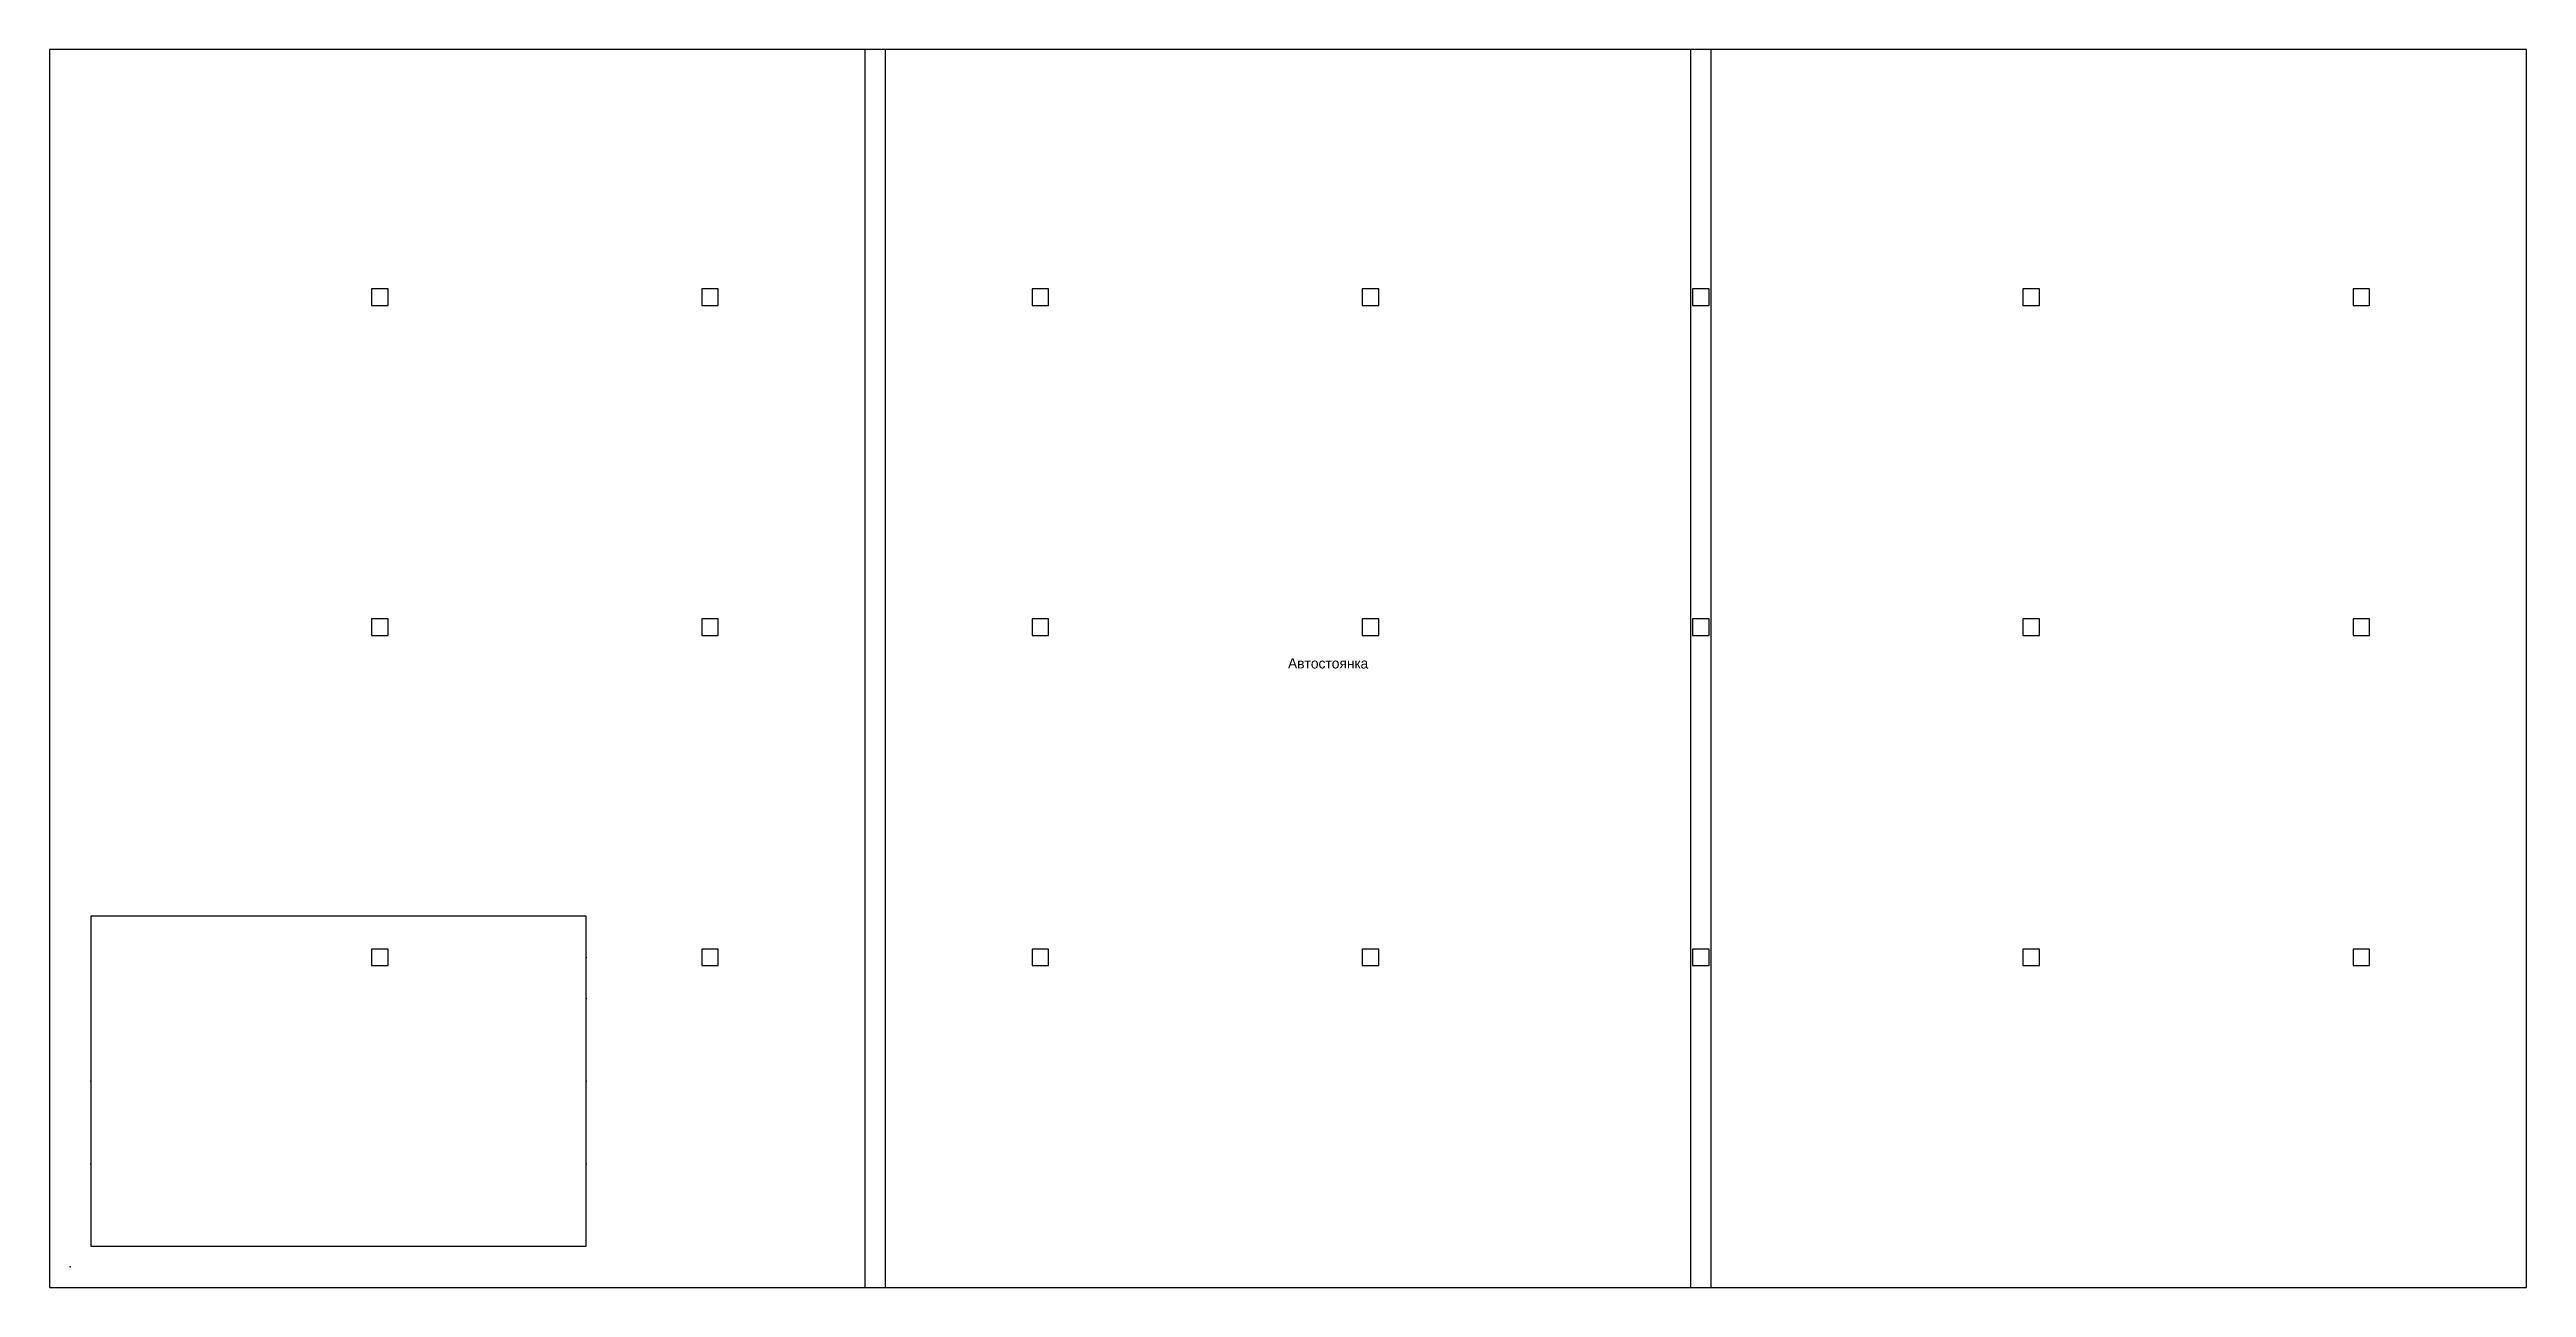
# Model space of a CAD drawing. Header units: millimetres. Extents: x 0 to 60000, y 0 to 30000.
import ezdxf

# ---------------------------------------------------------------- set-up
doc = ezdxf.new("R2010")
doc.units = ezdxf.units.MM
for name, color, linetype in [('ПТ_БАЛКИ', 7, 'Continuous'), ('ПТ_ВВОД', 7, 'Continuous'), ('ПТ_КОЛОННЫ', 7, 'Continuous'), ('ПТ_КОНТУР', 7, 'Continuous'), ('ПТ_НС', 7, 'Continuous'), ('ПТ_НС_ВВОД', 7, 'Continuous'), ('ПТ_НС_ВЫПУСК', 7, 'Continuous'), ('ПТ_НС_ГМ', 7, 'Continuous')]:
    doc.layers.add(name, color=color, linetype=linetype)

msp = doc.modelspace()

# ---------------------------------------------------------------- linework, layer by layer
at = {"layer": 'ПТ_БАЛКИ'}
for points in [[(19750, 0), (20250, 0), (20250, 30000), (19750, 30000)], [(39750, 0), (40250, 0), (40250, 30000), (39750, 30000)]]:
    msp.add_lwpolyline(points, close=True, dxfattribs=at)
at = {"layer": 'ПТ_ВВОД'}
msp.add_point((500, 500), dxfattribs=at)
at = {"layer": 'ПТ_КОЛОННЫ'}
for points in [[(7800, 23800), (8200, 23800), (8200, 24200), (7800, 24200)], [(15800, 23800), (16200, 23800), (16200, 24200), (15800, 24200)], [(23800, 23800), (24200, 23800), (24200, 24200), (23800, 24200)], [(31800, 23800), (32200, 23800), (32200, 24200), (31800, 24200)], [(39800, 23800), (40200, 23800), (40200, 24200), (39800, 24200)], [(47800, 23800), (48200, 23800), (48200, 24200), (47800, 24200)], [(55800, 23800), (56200, 23800), (56200, 24200), (55800, 24200)], [(7800, 15800), (8200, 15800), (8200, 16200), (7800, 16200)], [(15800, 15800), (16200, 15800), (16200, 16200), (15800, 16200)], [(23800, 15800), (24200, 15800), (24200, 16200), (23800, 16200)], [(31800, 15800), (32200, 15800), (32200, 16200), (31800, 16200)], [(39800, 15800), (40200, 15800), (40200, 16200), (39800, 16200)], [(47800, 15800), (48200, 15800), (48200, 16200), (47800, 16200)], [(55800, 15800), (56200, 15800), (56200, 16200), (55800, 16200)], [(7800, 7800), (8200, 7800), (8200, 8200), (7800, 8200)], [(15800, 7800), (16200, 7800), (16200, 8200), (15800, 8200)], [(23800, 7800), (24200, 7800), (24200, 8200), (23800, 8200)], [(31800, 7800), (32200, 7800), (32200, 8200), (31800, 8200)], [(39800, 7800), (40200, 7800), (40200, 8200), (39800, 8200)], [(47800, 7800), (48200, 7800), (48200, 8200), (47800, 8200)], [(55800, 7800), (56200, 7800), (56200, 8200), (55800, 8200)]]:
    msp.add_lwpolyline(points, close=True, dxfattribs=at)
at = {"layer": 'ПТ_КОНТУР'}
msp.add_lwpolyline([(0, 0), (60000, 0), (60000, 30000), (0, 30000)], close=True, dxfattribs=at)
at = {"layer": 'ПТ_НС'}
msp.add_lwpolyline([(1000, 1000), (13000, 1000), (13000, 9000), (1000, 9000)], close=True, dxfattribs=at)
msp.add_point((13000, 5000), dxfattribs=at)
at = {"layer": 'ПТ_НС_ВВОД'}
for p in [(1000, 5000), (1000, 3000)]:
    msp.add_point(p, dxfattribs=at)
at = {"layer": 'ПТ_НС_ВЫПУСК'}
msp.add_point((13000, 3000), dxfattribs=at)
at = {"layer": 'ПТ_НС_ГМ'}
for p in [(13000, 8000), (13000, 7000)]:
    msp.add_point(p, dxfattribs=at)

# ---------------------------------------------------------------- texts
at = {"layer": 'ПТ_КОНТУР'}
msp.add_text('Автостоянка', height=250, dxfattribs=at).set_placement((30000, 15000))

doc.saveas('drawing.dxf')
